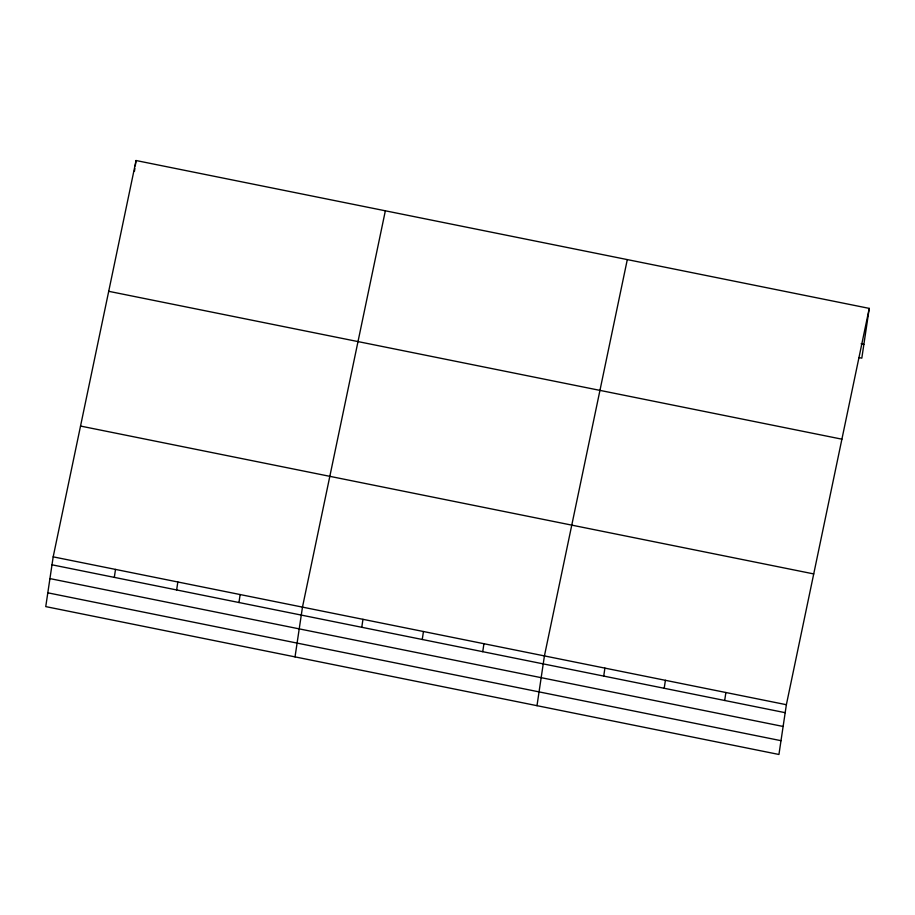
<?xml version="1.0" encoding="UTF-8"?>
<svg xmlns="http://www.w3.org/2000/svg" width="915" height="915" viewBox="0 0 915 915"><rect width="100%" height="100%" fill="white"/><g stroke="black" fill="none" stroke-linecap="round" stroke-linejoin="round"><path stroke-width="1.37" d="M53.184 556.846L45.75 606.611L778.939 754.475L786.374 704.71L869.25 308.389L136.06 160.525L53.184 556.846L786.374 704.71M134.459 171.254L134.871 168.497M135.271 165.844L136.06 160.525M114.318 577.376L115.507 569.404M176.641 589.946L177.83 581.974M238.964 602.516L240.153 594.544M295.03 656.879L302.476 607.114L385.352 210.805M361.768 627.29L362.958 619.318M422.261 639.482L423.451 631.51M482.743 651.686L483.932 643.714M536.991 705.682L544.425 655.906L627.301 259.597M603.717 676.082L604.907 668.11M664.21 688.274L665.399 680.303M724.691 700.478L725.881 692.506M869.25 308.389L861.816 358.154L859.059 357.605M861.129 343.811L863.874 344.372M108.713 291.313L841.903 439.177M80.531 426.058L813.721 573.922M51.995 564.807L785.184 712.682M49.936 578.6L783.126 726.464M47.809 592.817L780.998 740.681"/></g></svg>
